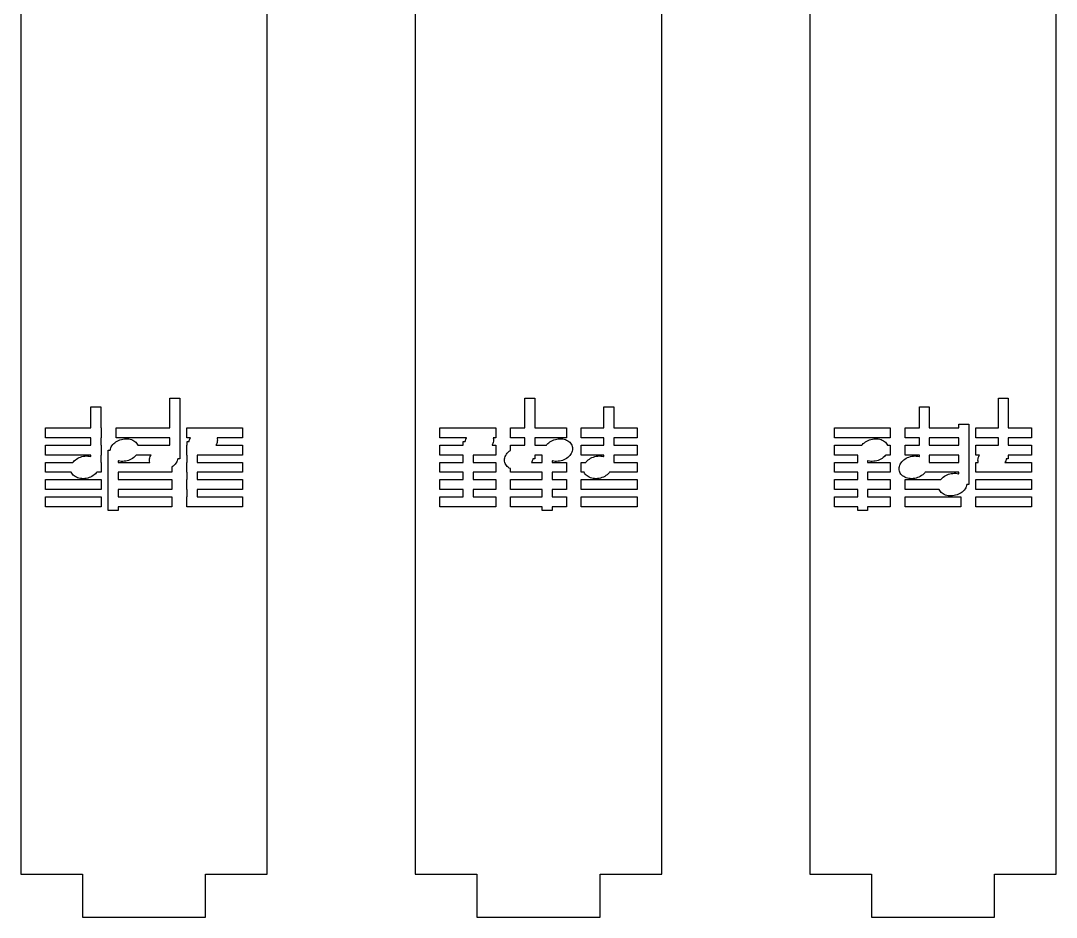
# Model space of a CAD drawing. Header units: metres. Extents: x -12 to 180, y -1275 to 154.
# Drawn here: x 96 to 180, y -773.5 to -700.8 of the extents above; entities that cross this region are included whole.
import ezdxf

# ---------------------------------------------------------------- set-up
doc = ezdxf.new("R2010")
doc.units = ezdxf.units.M

msp = doc.modelspace()

# ---------------------------------------------------------------- linework, layer by layer
for p, q in [((96, -620.022), (96, -770.022)), ((116, -770.022), (116, -620.022)), ((128, -620.022), (128, -770.022)), ((148, -770.022), (148, -620.022)), ((160, -620.022), (160, -770.022)), ((180, -770.022), (180, -620.022)), ((108.1, -733.822), (108.1, -731.422)), ((108.1, -731.422), (108.9, -731.422)), ((108.9, -731.422), (108.9, -736.322)), ((136.9, -733.822), (136.9, -731.422)), ((136.9, -731.422), (137.7, -731.422)), ((137.7, -731.422), (137.7, -733.822)), ((175.3, -733.822), (175.3, -731.422)), ((175.3, -731.422), (176.1, -731.422)), ((176.1, -731.422), (176.1, -733.822)), ((101.7, -733.822), (101.7, -732.122)), ((101.7, -732.122), (102.5, -732.122)), ((102.5, -732.122), (102.5, -733.822)), ((143.3, -733.822), (143.3, -732.122)), ((143.3, -732.122), (144.1, -732.122)), ((144.1, -732.122), (144.1, -733.822)), ((168.9, -733.822), (168.9, -732.122)), ((168.9, -732.122), (169.7, -732.122)), ((169.7, -732.122), (169.7, -733.822)), ((98, -734.622), (98, -733.822)), ((98, -733.822), (101.7, -733.822)), ((102.5, -733.822), (102.533, -733.822)), ((102.533, -733.822), (102.533, -734.622)), ((103.733, -734.622), (103.733, -733.822)), ((103.733, -733.822), (108.1, -733.822)), ((109.467, -734.622), (109.467, -733.822)), ((109.467, -733.822), (114, -733.822)), ((114, -733.822), (114, -734.622)), ((130, -734.622), (130, -733.822)), ((130, -733.822), (134.533, -733.822)), ((134.533, -733.822), (134.533, -734.622)), ((135.733, -734.622), (135.733, -733.822)), ((135.733, -733.822), (136.9, -733.822)), ((137.7, -733.822), (140.267, -733.822)), ((140.267, -733.822), (140.267, -734.622)), ((141.467, -734.622), (141.467, -733.822)), ((141.467, -733.822), (143.3, -733.822)), ((144.1, -733.822), (146, -733.822)), ((146, -733.822), (146, -734.622)), ((162, -734.622), (162, -733.822)), ((162, -733.822), (166.533, -733.822)), ((166.533, -733.822), (166.533, -734.622)), ((167.733, -734.622), (167.733, -733.822)), ((167.733, -733.822), (168.9, -733.822)), ((169.7, -733.822), (172.1, -733.822)), ((172.1, -733.822), (172.1, -733.522)), ((172.1, -733.522), (172.9, -733.522)), ((172.9, -733.522), (172.9, -738.422)), ((173.467, -734.622), (173.467, -733.822)), ((173.467, -733.822), (175.3, -733.822)), ((176.1, -733.822), (178, -733.822)), ((178, -733.822), (178, -734.622)), ((101.7, -734.622), (98, -734.622)), ((101.7, -735.222), (101.7, -734.622)), ((102.533, -734.622), (102.5, -734.622)), ((102.5, -734.622), (102.5, -735.222)), ((103.633, -735.021), (103.728, -734.951)), ((103.728, -734.951), (103.829, -734.889)), ((108.1, -734.622), (103.733, -734.622)), ((103.829, -734.889), (103.937, -734.835)), ((103.937, -734.835), (104.05, -734.789)), ((104.05, -734.789), (104.167, -734.753)), ((104.167, -734.753), (104.286, -734.726)), ((104.286, -734.726), (104.407, -734.709)), ((104.407, -734.709), (104.528, -734.702)), ((104.528, -734.702), (104.647, -734.705)), ((104.647, -734.705), (104.763, -734.718)), ((104.763, -734.718), (104.876, -734.741)), ((104.876, -734.741), (104.983, -734.774)), ((104.983, -734.774), (105.084, -734.815)), ((105.084, -734.815), (105.177, -734.866)), ((105.177, -734.866), (105.262, -734.925)), ((105.262, -734.925), (105.338, -734.992)), ((105.338, -734.992), (105.403, -735.066)), ((108.1, -735.222), (108.1, -734.622)), ((109.77, -734.622), (109.467, -734.622)), ((109.5, -735.222), (109.5, -734.922)), ((109.5, -734.922), (109.657, -734.922)), ((109.657, -734.922), (109.673, -734.845)), ((109.673, -734.845), (109.705, -734.75)), ((109.705, -734.75), (109.749, -734.656)), ((109.749, -734.656), (109.77, -734.622)), ((111.927, -734.999), (111.895, -735.095)), ((111.947, -734.903), (111.927, -734.999)), ((114, -734.622), (111.931, -734.622)), ((111.931, -734.622), (111.948, -734.712)), ((111.954, -734.807), (111.947, -734.903)), ((111.948, -734.712), (111.954, -734.807)), ((132.17, -734.622), (130, -734.622)), ((131.9, -735.222), (131.9, -734.922)), ((131.9, -734.922), (132.057, -734.922)), ((132.057, -734.922), (132.073, -734.845)), ((132.073, -734.845), (132.105, -734.75)), ((132.105, -734.75), (132.149, -734.656)), ((132.149, -734.656), (132.17, -734.622)), ((134.327, -734.999), (134.295, -735.095)), ((134.347, -734.903), (134.327, -734.999)), ((134.533, -734.622), (134.331, -734.622)), ((134.331, -734.622), (134.348, -734.712)), ((134.354, -734.807), (134.347, -734.903)), ((134.348, -734.712), (134.354, -734.807)), ((136.9, -734.622), (135.733, -734.622)), ((136.9, -735.222), (136.9, -734.622)), ((140.267, -734.622), (137.7, -734.622)), ((137.7, -734.622), (137.7, -735.222)), ((138.833, -735.021), (138.928, -734.951)), ((138.928, -734.951), (139.029, -734.889)), ((139.029, -734.889), (139.137, -734.835)), ((139.137, -734.835), (139.25, -734.789)), ((139.25, -734.789), (139.367, -734.753)), ((139.367, -734.753), (139.486, -734.726)), ((139.486, -734.726), (139.607, -734.709)), ((139.607, -734.709), (139.728, -734.702)), ((139.728, -734.702), (139.847, -734.705)), ((139.847, -734.705), (139.963, -734.718)), ((139.963, -734.718), (140.076, -734.741)), ((140.076, -734.741), (140.183, -734.774)), ((140.183, -734.774), (140.284, -734.815)), ((140.284, -734.815), (140.377, -734.866)), ((140.377, -734.866), (140.462, -734.925)), ((140.462, -734.925), (140.538, -734.992)), ((140.538, -734.992), (140.603, -735.066)), ((143.3, -734.622), (141.467, -734.622)), ((143.3, -735.222), (143.3, -734.622)), ((146, -734.622), (144.1, -734.622)), ((144.1, -734.622), (144.1, -735.222)), ((166.533, -734.622), (162, -734.622)), ((164.433, -735.021), (164.528, -734.951)), ((164.528, -734.951), (164.629, -734.889)), ((164.629, -734.889), (164.737, -734.835)), ((164.737, -734.835), (164.85, -734.789)), ((164.85, -734.789), (164.967, -734.753)), ((164.967, -734.753), (165.086, -734.726)), ((165.086, -734.726), (165.207, -734.709)), ((165.207, -734.709), (165.328, -734.702)), ((165.328, -734.702), (165.447, -734.705)), ((165.447, -734.705), (165.563, -734.718)), ((165.563, -734.718), (165.676, -734.741)), ((165.676, -734.741), (165.783, -734.774)), ((165.783, -734.774), (165.884, -734.815)), ((165.884, -734.815), (165.977, -734.866)), ((165.977, -734.866), (166.062, -734.925)), ((166.062, -734.925), (166.138, -734.992)), ((166.138, -734.992), (166.203, -735.066)), ((168.9, -734.622), (167.733, -734.622)), ((168.9, -735.222), (168.9, -734.622)), ((172.1, -734.622), (169.7, -734.622)), ((169.7, -734.622), (169.7, -735.222)), ((172.1, -735.222), (172.1, -734.622)), ((175.3, -734.622), (173.467, -734.622)), ((175.3, -735.222), (175.3, -734.622)), ((178, -734.622), (176.1, -734.622)), ((176.1, -734.622), (176.1, -735.222)), ((98, -736.022), (98, -735.222)), ((98, -735.222), (101.7, -735.222)), ((102.5, -735.222), (102.533, -735.222)), ((102.533, -735.222), (102.533, -736.022)), ((103.1, -740.522), (103.1, -735.622)), ((103.1, -735.622), (103.257, -735.622)), ((103.257, -735.622), (103.273, -735.545)), ((103.273, -735.545), (103.305, -735.45)), ((103.305, -735.45), (103.349, -735.356)), ((103.349, -735.356), (103.404, -735.266)), ((103.404, -735.266), (103.471, -735.179)), ((103.471, -735.179), (103.547, -735.097)), ((103.547, -735.097), (103.633, -735.021)), ((105.403, -735.066), (105.457, -735.145)), ((105.457, -735.145), (105.496, -735.222)), ((105.496, -735.222), (108.1, -735.222)), ((109.467, -736.022), (109.467, -735.222)), ((109.467, -735.222), (109.5, -735.222)), ((111.851, -735.188), (111.83, -735.222)), ((111.83, -735.222), (114, -735.222)), ((111.895, -735.095), (111.851, -735.188)), ((114, -735.222), (114, -736.022)), ((130, -736.022), (130, -735.222)), ((130, -735.222), (131.9, -735.222)), ((134.251, -735.188), (134.23, -735.222)), ((134.23, -735.222), (134.533, -735.222)), ((134.295, -735.095), (134.251, -735.188)), ((134.533, -735.222), (134.533, -736.022)), ((135.471, -735.879), (135.547, -735.797)), ((135.547, -735.797), (135.633, -735.721)), ((135.633, -735.721), (135.728, -735.651)), ((135.728, -735.651), (135.733, -735.648)), ((135.733, -735.648), (135.733, -735.222)), ((135.733, -735.222), (136.9, -735.222)), ((137.7, -735.222), (138.637, -735.222)), ((138.637, -735.222), (138.671, -735.179)), ((138.671, -735.179), (138.747, -735.097)), ((138.747, -735.097), (138.833, -735.021)), ((140.603, -735.066), (140.657, -735.145)), ((140.695, -735.795), (140.651, -735.888)), ((140.657, -735.145), (140.7, -735.23)), ((140.727, -735.699), (140.695, -735.795)), ((140.7, -735.23), (140.73, -735.319)), ((140.747, -735.603), (140.727, -735.699)), ((140.73, -735.319), (140.748, -735.412)), ((140.754, -735.507), (140.747, -735.603)), ((140.748, -735.412), (140.754, -735.507)), ((141.467, -736.022), (141.467, -735.222)), ((141.467, -735.222), (143.3, -735.222)), ((144.1, -735.222), (146, -735.222)), ((146, -735.222), (146, -736.022)), ((162, -736.022), (162, -735.222)), ((162, -735.222), (164.237, -735.222)), ((164.237, -735.222), (164.271, -735.179)), ((164.271, -735.179), (164.347, -735.097)), ((164.347, -735.097), (164.433, -735.021)), ((166.203, -735.066), (166.257, -735.145)), ((166.257, -735.145), (166.296, -735.222)), ((166.296, -735.222), (166.533, -735.222)), ((166.533, -735.222), (166.533, -736.022)), ((167.733, -736.022), (167.733, -735.222)), ((167.733, -735.222), (168.9, -735.222)), ((169.7, -735.222), (172.1, -735.222)), ((173.467, -736.022), (173.467, -735.222)), ((173.467, -735.222), (175.3, -735.222)), ((176.1, -735.222), (178, -735.222)), ((178, -735.222), (178, -736.022)), ((101.7, -736.022), (98, -736.022)), ((98, -737.422), (98, -736.622)), ((98, -736.622), (100.237, -736.622)), ((100.237, -736.622), (100.271, -736.579)), ((100.271, -736.579), (100.347, -736.497)), ((100.347, -736.497), (100.433, -736.421)), ((100.433, -736.421), (100.528, -736.351)), ((100.528, -736.351), (100.629, -736.289)), ((100.629, -736.289), (100.737, -736.235)), ((100.737, -736.235), (100.85, -736.189)), ((100.85, -736.189), (100.967, -736.153)), ((100.967, -736.153), (101.086, -736.126)), ((101.086, -736.126), (101.207, -736.109)), ((101.207, -736.109), (101.328, -736.102)), ((101.328, -736.102), (101.447, -736.105)), ((101.447, -736.105), (101.563, -736.118)), ((101.563, -736.118), (101.676, -736.141)), ((101.676, -736.141), (101.7, -736.148)), ((101.7, -736.148), (101.7, -736.022)), ((102.533, -736.022), (102.5, -736.022)), ((102.5, -736.022), (102.5, -736.622)), ((102.5, -736.622), (102.533, -736.622)), ((102.533, -736.622), (102.533, -737.422)), ((103.924, -736.503), (103.9, -736.496)), ((103.9, -736.496), (103.9, -736.622)), ((103.9, -736.622), (106.469, -736.622)), ((104.037, -736.526), (103.924, -736.503)), ((104.153, -736.54), (104.037, -736.526)), ((104.272, -736.543), (104.153, -736.54)), ((104.393, -736.535), (104.272, -736.543)), ((104.514, -736.518), (104.393, -736.535)), ((104.633, -736.492), (104.514, -736.518)), ((104.75, -736.455), (104.633, -736.492)), ((104.863, -736.41), (104.75, -736.455)), ((104.971, -736.355), (104.863, -736.41)), ((105.072, -736.293), (104.971, -736.355)), ((105.167, -736.224), (105.072, -736.293)), ((105.253, -736.148), (105.167, -736.224)), ((105.329, -736.066), (105.253, -736.148)), ((105.363, -736.022), (105.329, -736.066)), ((106.57, -736.022), (105.363, -736.022)), ((106.446, -736.438), (106.453, -736.342)), ((106.452, -736.532), (106.446, -736.438)), ((106.469, -736.622), (106.452, -736.532)), ((106.453, -736.342), (106.473, -736.245)), ((106.473, -736.245), (106.505, -736.15)), ((106.505, -736.15), (106.549, -736.056)), ((106.549, -736.056), (106.57, -736.022)), ((108.596, -736.679), (108.529, -736.766)), ((108.651, -736.588), (108.596, -736.679)), ((108.695, -736.495), (108.651, -736.588)), ((108.727, -736.399), (108.695, -736.495)), ((108.743, -736.322), (108.727, -736.399)), ((108.9, -736.322), (108.743, -736.322)), ((109.5, -736.022), (109.467, -736.022)), ((109.467, -737.422), (109.467, -736.622)), ((109.467, -736.622), (109.5, -736.622)), ((109.5, -736.622), (109.5, -736.022)), ((114, -736.022), (110.3, -736.022)), ((110.3, -736.022), (110.3, -736.622)), ((110.3, -736.622), (114, -736.622)), ((114, -736.622), (114, -737.422)), ((131.9, -736.022), (130, -736.022)), ((130, -737.422), (130, -736.622)), ((130, -736.622), (131.9, -736.622)), ((131.9, -736.622), (131.9, -736.022)), ((134.533, -736.022), (132.7, -736.022)), ((132.7, -736.022), (132.7, -736.622)), ((132.7, -736.622), (134.533, -736.622)), ((134.533, -736.622), (134.533, -737.422)), ((135.246, -736.438), (135.253, -736.342)), ((135.252, -736.532), (135.246, -736.438)), ((135.27, -736.625), (135.252, -736.532)), ((135.253, -736.342), (135.273, -736.245)), ((135.3, -736.714), (135.27, -736.625)), ((135.273, -736.245), (135.305, -736.15)), ((135.305, -736.15), (135.349, -736.056)), ((135.349, -736.056), (135.404, -735.966)), ((135.404, -735.966), (135.471, -735.879)), ((137.451, -736.588), (137.43, -736.622)), ((137.43, -736.622), (138.3, -736.622)), ((137.495, -736.495), (137.451, -736.588)), ((137.527, -736.399), (137.495, -736.495)), ((137.543, -736.322), (137.527, -736.399)), ((137.7, -736.322), (137.543, -736.322)), ((138.3, -736.022), (137.7, -736.022)), ((137.7, -736.022), (137.7, -736.322)), ((138.3, -736.622), (138.3, -736.022)), ((139.124, -736.503), (139.1, -736.496)), ((139.1, -736.496), (139.1, -736.622)), ((139.1, -736.622), (140.267, -736.622)), ((139.237, -736.526), (139.124, -736.503)), ((139.353, -736.54), (139.237, -736.526)), ((139.472, -736.543), (139.353, -736.54)), ((139.593, -736.535), (139.472, -736.543)), ((139.714, -736.518), (139.593, -736.535)), ((139.833, -736.492), (139.714, -736.518)), ((139.95, -736.455), (139.833, -736.492)), ((140.063, -736.41), (139.95, -736.455)), ((140.171, -736.355), (140.063, -736.41)), ((140.272, -736.293), (140.171, -736.355)), ((140.267, -736.622), (140.267, -737.422)), ((140.367, -736.224), (140.272, -736.293)), ((140.453, -736.148), (140.367, -736.224)), ((140.529, -736.066), (140.453, -736.148)), ((140.596, -735.979), (140.529, -736.066)), ((140.651, -735.888), (140.596, -735.979)), ((143.3, -736.022), (141.467, -736.022)), ((141.467, -737.422), (141.467, -736.622)), ((141.467, -736.622), (141.837, -736.622)), ((141.837, -736.622), (141.871, -736.579)), ((141.871, -736.579), (141.947, -736.497)), ((141.947, -736.497), (142.033, -736.421)), ((142.033, -736.421), (142.128, -736.351)), ((142.128, -736.351), (142.229, -736.289)), ((142.229, -736.289), (142.337, -736.235)), ((142.337, -736.235), (142.45, -736.189)), ((142.45, -736.189), (142.567, -736.153)), ((142.567, -736.153), (142.686, -736.126)), ((142.686, -736.126), (142.807, -736.109)), ((142.807, -736.109), (142.928, -736.102)), ((142.928, -736.102), (143.047, -736.105)), ((143.047, -736.105), (143.163, -736.118)), ((143.163, -736.118), (143.276, -736.141)), ((143.276, -736.141), (143.3, -736.148)), ((143.3, -736.148), (143.3, -736.022)), ((146, -736.022), (144.1, -736.022)), ((144.1, -736.022), (144.1, -736.622)), ((144.1, -736.622), (146, -736.622)), ((146, -736.622), (146, -737.422)), ((163.9, -736.022), (162, -736.022)), ((162, -737.422), (162, -736.622)), ((162, -736.622), (163.9, -736.622)), ((163.9, -736.622), (163.9, -736.022)), ((164.724, -736.503), (164.7, -736.496)), ((164.7, -736.496), (164.7, -736.622)), ((164.7, -736.622), (166.533, -736.622)), ((164.837, -736.526), (164.724, -736.503)), ((164.953, -736.54), (164.837, -736.526)), ((165.072, -736.543), (164.953, -736.54)), ((165.193, -736.535), (165.072, -736.543)), ((165.314, -736.518), (165.193, -736.535)), ((165.433, -736.492), (165.314, -736.518)), ((165.55, -736.455), (165.433, -736.492)), ((165.663, -736.41), (165.55, -736.455)), ((165.771, -736.355), (165.663, -736.41)), ((165.872, -736.293), (165.771, -736.355)), ((165.967, -736.224), (165.872, -736.293)), ((166.053, -736.148), (165.967, -736.224)), ((166.129, -736.066), (166.053, -736.148)), ((166.163, -736.022), (166.129, -736.066)), ((166.533, -736.022), (166.163, -736.022)), ((166.533, -736.622), (166.533, -737.422)), ((167.349, -736.756), (167.404, -736.666)), ((167.404, -736.666), (167.471, -736.579)), ((167.471, -736.579), (167.547, -736.497)), ((167.547, -736.497), (167.633, -736.421)), ((167.633, -736.421), (167.728, -736.351)), ((167.728, -736.351), (167.829, -736.289)), ((168.9, -736.022), (167.733, -736.022)), ((167.829, -736.289), (167.937, -736.235)), ((167.937, -736.235), (168.05, -736.189)), ((168.05, -736.189), (168.167, -736.153)), ((168.167, -736.153), (168.286, -736.126)), ((168.286, -736.126), (168.407, -736.109)), ((168.407, -736.109), (168.528, -736.102)), ((168.528, -736.102), (168.647, -736.105)), ((168.647, -736.105), (168.763, -736.118)), ((168.763, -736.118), (168.876, -736.141)), ((168.876, -736.141), (168.9, -736.148)), ((168.9, -736.148), (168.9, -736.022)), ((172.1, -736.022), (169.7, -736.022)), ((169.7, -736.022), (169.7, -736.622)), ((169.7, -736.622), (172.1, -736.622)), ((172.1, -736.622), (172.1, -736.022)), ((173.77, -736.022), (173.467, -736.022)), ((173.467, -737.422), (173.467, -736.622)), ((173.467, -736.622), (173.669, -736.622)), ((173.646, -736.438), (173.653, -736.342)), ((173.652, -736.532), (173.646, -736.438)), ((173.669, -736.622), (173.652, -736.532)), ((173.653, -736.342), (173.673, -736.245)), ((173.673, -736.245), (173.705, -736.15)), ((173.705, -736.15), (173.749, -736.056)), ((173.749, -736.056), (173.77, -736.022)), ((175.851, -736.588), (175.83, -736.622)), ((175.83, -736.622), (178, -736.622)), ((175.895, -736.495), (175.851, -736.588)), ((175.927, -736.399), (175.895, -736.495)), ((175.943, -736.322), (175.927, -736.399)), ((176.1, -736.322), (175.943, -736.322)), ((178, -736.022), (176.1, -736.022)), ((176.1, -736.022), (176.1, -736.322)), ((178, -736.622), (178, -737.422)), ((100.104, -737.422), (98, -737.422)), ((100.143, -737.499), (100.104, -737.422)), ((100.197, -737.579), (100.143, -737.499)), ((102.129, -737.466), (102.053, -737.548)), ((102.163, -737.422), (102.129, -737.466)), ((102.533, -737.422), (102.163, -737.422)), ((108.267, -737.422), (103.9, -737.422)), ((103.9, -737.422), (103.9, -738.022)), ((108.272, -736.993), (108.267, -736.997)), ((108.267, -736.997), (108.267, -737.422)), ((108.367, -736.924), (108.272, -736.993)), ((108.453, -736.848), (108.367, -736.924)), ((108.529, -736.766), (108.453, -736.848)), ((109.5, -737.422), (109.467, -737.422)), ((109.5, -738.022), (109.5, -737.422)), ((114, -737.422), (110.3, -737.422)), ((110.3, -737.422), (110.3, -738.022)), ((131.9, -737.422), (130, -737.422)), ((131.9, -738.022), (131.9, -737.422)), ((134.533, -737.422), (132.7, -737.422)), ((132.7, -737.422), (132.7, -738.022)), ((135.343, -736.799), (135.3, -736.714)), ((135.397, -736.879), (135.343, -736.799)), ((135.462, -736.952), (135.397, -736.879)), ((135.538, -737.019), (135.462, -736.952)), ((135.623, -737.078), (135.538, -737.019)), ((135.716, -737.129), (135.623, -737.078)), ((135.733, -737.136), (135.716, -737.129)), ((135.733, -737.422), (135.733, -737.136)), ((138.3, -737.422), (135.733, -737.422)), ((138.3, -738.022), (138.3, -737.422)), ((140.267, -737.422), (139.1, -737.422)), ((139.1, -737.422), (139.1, -738.022)), ((141.704, -737.422), (141.467, -737.422)), ((141.743, -737.499), (141.704, -737.422)), ((141.797, -737.579), (141.743, -737.499)), ((143.729, -737.466), (143.653, -737.548)), ((143.763, -737.422), (143.729, -737.466)), ((146, -737.422), (143.763, -737.422)), ((163.9, -737.422), (162, -737.422)), ((163.9, -738.022), (163.9, -737.422)), ((166.533, -737.422), (164.7, -737.422)), ((164.7, -737.422), (164.7, -738.022)), ((167.246, -737.138), (167.253, -737.042)), ((167.252, -737.232), (167.246, -737.138)), ((167.27, -737.325), (167.252, -737.232)), ((167.253, -737.042), (167.273, -736.945)), ((167.3, -737.414), (167.27, -737.325)), ((167.273, -736.945), (167.305, -736.85)), ((167.343, -737.499), (167.3, -737.414)), ((167.305, -736.85), (167.349, -736.756)), ((167.397, -737.579), (167.343, -737.499)), ((169.329, -737.466), (169.253, -737.548)), ((169.363, -737.422), (169.329, -737.466)), ((172.1, -737.422), (169.363, -737.422)), ((171.486, -737.526), (171.607, -737.509)), ((171.607, -737.509), (171.728, -737.502)), ((171.728, -737.502), (171.847, -737.505)), ((171.847, -737.505), (171.963, -737.518)), ((171.963, -737.518), (172.076, -737.541)), ((172.1, -737.548), (172.1, -737.422)), ((178, -737.422), (173.467, -737.422)), ((98, -738.822), (98, -738.022)), ((98, -738.022), (102.533, -738.022)), ((100.262, -737.652), (100.197, -737.579)), ((100.338, -737.719), (100.262, -737.652)), ((100.423, -737.778), (100.338, -737.719)), ((100.516, -737.829), (100.423, -737.778)), ((100.617, -737.871), (100.516, -737.829)), ((100.724, -737.903), (100.617, -737.871)), ((100.837, -737.926), (100.724, -737.903)), ((100.953, -737.94), (100.837, -737.926)), ((101.072, -737.943), (100.953, -737.94)), ((101.193, -737.935), (101.072, -737.943)), ((101.314, -737.918), (101.193, -737.935)), ((101.433, -737.892), (101.314, -737.918)), ((101.55, -737.855), (101.433, -737.892)), ((101.663, -737.81), (101.55, -737.855)), ((101.771, -737.755), (101.663, -737.81)), ((101.872, -737.693), (101.771, -737.755)), ((101.967, -737.624), (101.872, -737.693)), ((102.053, -737.548), (101.967, -737.624)), ((102.533, -738.022), (102.533, -738.822)), ((103.9, -738.022), (108.267, -738.022)), ((108.267, -738.022), (108.267, -738.822)), ((109.467, -738.822), (109.467, -738.022)), ((109.467, -738.022), (109.5, -738.022)), ((110.3, -738.022), (114, -738.022)), ((114, -738.022), (114, -738.822)), ((130, -738.822), (130, -738.022)), ((130, -738.022), (131.9, -738.022)), ((132.7, -738.022), (134.533, -738.022)), ((134.533, -738.022), (134.533, -738.822)), ((135.733, -738.822), (135.733, -738.022)), ((135.733, -738.022), (138.3, -738.022)), ((139.1, -738.022), (140.267, -738.022)), ((140.267, -738.022), (140.267, -738.822)), ((141.467, -738.822), (141.467, -738.022)), ((141.467, -738.022), (146, -738.022)), ((141.862, -737.652), (141.797, -737.579)), ((141.938, -737.719), (141.862, -737.652)), ((142.023, -737.778), (141.938, -737.719)), ((142.116, -737.829), (142.023, -737.778)), ((142.217, -737.871), (142.116, -737.829)), ((142.324, -737.903), (142.217, -737.871)), ((142.437, -737.926), (142.324, -737.903)), ((142.553, -737.94), (142.437, -737.926)), ((142.672, -737.943), (142.553, -737.94)), ((142.793, -737.935), (142.672, -737.943)), ((142.914, -737.918), (142.793, -737.935)), ((143.033, -737.892), (142.914, -737.918)), ((143.15, -737.855), (143.033, -737.892)), ((143.263, -737.81), (143.15, -737.855)), ((143.371, -737.755), (143.263, -737.81)), ((143.472, -737.693), (143.371, -737.755)), ((143.567, -737.624), (143.472, -737.693)), ((143.653, -737.548), (143.567, -737.624)), ((146, -738.022), (146, -738.822)), ((162, -738.822), (162, -738.022)), ((162, -738.022), (163.9, -738.022)), ((164.7, -738.022), (166.533, -738.022)), ((166.533, -738.022), (166.533, -738.822)), ((167.462, -737.652), (167.397, -737.579)), ((167.538, -737.719), (167.462, -737.652)), ((167.623, -737.778), (167.538, -737.719)), ((167.716, -737.829), (167.623, -737.778)), ((167.817, -737.871), (167.716, -737.829)), ((167.733, -738.822), (167.733, -738.022)), ((167.733, -738.022), (170.637, -738.022)), ((167.924, -737.903), (167.817, -737.871)), ((168.037, -737.926), (167.924, -737.903)), ((168.153, -737.94), (168.037, -737.926)), ((168.272, -737.943), (168.153, -737.94)), ((168.393, -737.935), (168.272, -737.943)), ((168.514, -737.918), (168.393, -737.935)), ((168.633, -737.892), (168.514, -737.918)), ((168.75, -737.855), (168.633, -737.892)), ((168.863, -737.81), (168.75, -737.855)), ((168.971, -737.755), (168.863, -737.81)), ((169.072, -737.693), (168.971, -737.755)), ((169.167, -737.624), (169.072, -737.693)), ((169.253, -737.548), (169.167, -737.624)), ((170.637, -738.022), (170.671, -737.979)), ((170.671, -737.979), (170.747, -737.897)), ((170.747, -737.897), (170.833, -737.821)), ((170.833, -737.821), (170.928, -737.751)), ((170.928, -737.751), (171.029, -737.689)), ((171.029, -737.689), (171.137, -737.635)), ((171.137, -737.635), (171.25, -737.589)), ((171.25, -737.589), (171.367, -737.553)), ((171.367, -737.553), (171.486, -737.526)), ((172.076, -737.541), (172.1, -737.548)), ((173.467, -738.822), (173.467, -738.022)), ((173.467, -738.022), (178, -738.022)), ((178, -738.022), (178, -738.822)), ((102.533, -738.822), (98, -738.822)), ((108.267, -738.822), (103.9, -738.822)), ((103.9, -738.822), (103.9, -739.422)), ((109.5, -738.822), (109.467, -738.822)), ((109.5, -739.422), (109.5, -738.822)), ((114, -738.822), (110.3, -738.822)), ((110.3, -738.822), (110.3, -739.422)), ((131.9, -738.822), (130, -738.822)), ((131.9, -739.422), (131.9, -738.822)), ((134.533, -738.822), (132.7, -738.822)), ((132.7, -738.822), (132.7, -739.422)), ((138.3, -738.822), (135.733, -738.822)), ((138.3, -739.422), (138.3, -738.822)), ((140.267, -738.822), (139.1, -738.822)), ((139.1, -738.822), (139.1, -739.422)), ((146, -738.822), (141.467, -738.822)), ((163.9, -738.822), (162, -738.822)), ((163.9, -739.422), (163.9, -738.822)), ((166.533, -738.822), (164.7, -738.822)), ((164.7, -738.822), (164.7, -739.422)), ((170.504, -738.822), (167.733, -738.822)), ((170.543, -738.899), (170.504, -738.822)), ((170.597, -738.979), (170.543, -738.899)), ((170.662, -739.052), (170.597, -738.979)), ((170.738, -739.119), (170.662, -739.052)), ((170.823, -739.178), (170.738, -739.119)), ((170.916, -739.229), (170.823, -739.178)), ((172.171, -739.155), (172.063, -739.21)), ((172.272, -739.093), (172.171, -739.155)), ((172.367, -739.024), (172.272, -739.093)), ((172.453, -738.947), (172.367, -739.024)), ((172.529, -738.866), (172.453, -738.947)), ((172.596, -738.779), (172.529, -738.866)), ((172.651, -738.688), (172.596, -738.779)), ((172.695, -738.595), (172.651, -738.688)), ((172.727, -738.499), (172.695, -738.595)), ((172.743, -738.422), (172.727, -738.499)), ((172.9, -738.422), (172.743, -738.422)), ((178, -738.822), (173.467, -738.822)), ((98, -740.222), (98, -739.422)), ((98, -739.422), (102.533, -739.422)), ((102.533, -739.422), (102.533, -740.222)), ((103.9, -739.422), (108.267, -739.422)), ((108.267, -739.422), (108.267, -740.222)), ((109.467, -740.222), (109.467, -739.422)), ((109.467, -739.422), (109.5, -739.422)), ((110.3, -739.422), (114, -739.422)), ((114, -739.422), (114, -740.222)), ((130, -740.222), (130, -739.422)), ((130, -739.422), (131.9, -739.422)), ((132.7, -739.422), (134.533, -739.422)), ((134.533, -739.422), (134.533, -740.222)), ((135.733, -740.222), (135.733, -739.422)), ((135.733, -739.422), (138.3, -739.422)), ((139.1, -739.422), (140.267, -739.422)), ((140.267, -739.422), (140.267, -740.222)), ((141.467, -740.222), (141.467, -739.422)), ((141.467, -739.422), (146, -739.422)), ((146, -739.422), (146, -740.222)), ((162, -740.222), (162, -739.422)), ((162, -739.422), (163.9, -739.422)), ((164.7, -739.422), (166.533, -739.422)), ((166.533, -739.422), (166.533, -740.222)), ((167.733, -740.222), (167.733, -739.422)), ((167.733, -739.422), (172.267, -739.422)), ((171.017, -739.271), (170.916, -739.229)), ((171.124, -739.303), (171.017, -739.271)), ((171.237, -739.326), (171.124, -739.303)), ((171.353, -739.34), (171.237, -739.326)), ((171.472, -739.343), (171.353, -739.34)), ((171.593, -739.335), (171.472, -739.343)), ((171.714, -739.318), (171.593, -739.335)), ((171.833, -739.292), (171.714, -739.318)), ((171.95, -739.255), (171.833, -739.292)), ((172.063, -739.21), (171.95, -739.255)), ((172.267, -739.422), (172.267, -740.222)), ((173.467, -740.222), (173.467, -739.422)), ((173.467, -739.422), (178, -739.422)), ((178, -739.422), (178, -740.222)), ((102.533, -740.222), (98, -740.222)), ((103.9, -740.522), (103.1, -740.522)), ((108.267, -740.222), (103.9, -740.222)), ((103.9, -740.222), (103.9, -740.522)), ((114, -740.222), (109.467, -740.222)), ((134.533, -740.222), (130, -740.222)), ((138.3, -740.222), (135.733, -740.222)), ((138.3, -740.522), (138.3, -740.222)), ((139.1, -740.522), (138.3, -740.522)), ((140.267, -740.222), (139.1, -740.222)), ((139.1, -740.222), (139.1, -740.522)), ((146, -740.222), (141.467, -740.222)), ((163.9, -740.222), (162, -740.222)), ((163.9, -740.522), (163.9, -740.222)), ((164.7, -740.522), (163.9, -740.522)), ((166.533, -740.222), (164.7, -740.222)), ((164.7, -740.222), (164.7, -740.522)), ((172.267, -740.222), (167.733, -740.222)), ((178, -740.222), (173.467, -740.222)), ((96, -770.022), (101, -770.022)), ((101, -770.022), (101, -773.522)), ((111, -770.022), (116, -770.022)), ((111, -773.522), (111, -770.022)), ((128, -770.022), (133, -770.022)), ((133, -770.022), (133, -773.522)), ((143, -770.022), (148, -770.022)), ((143, -773.522), (143, -770.022)), ((160, -770.022), (165, -770.022)), ((165, -770.022), (165, -773.522)), ((175, -770.022), (180, -770.022)), ((175, -773.522), (175, -770.022)), ((101, -773.522), (111, -773.522)), ((133, -773.522), (143, -773.522)), ((165, -773.522), (175, -773.522))]:
    msp.add_line(p, q)

doc.saveas('drawing.dxf')
